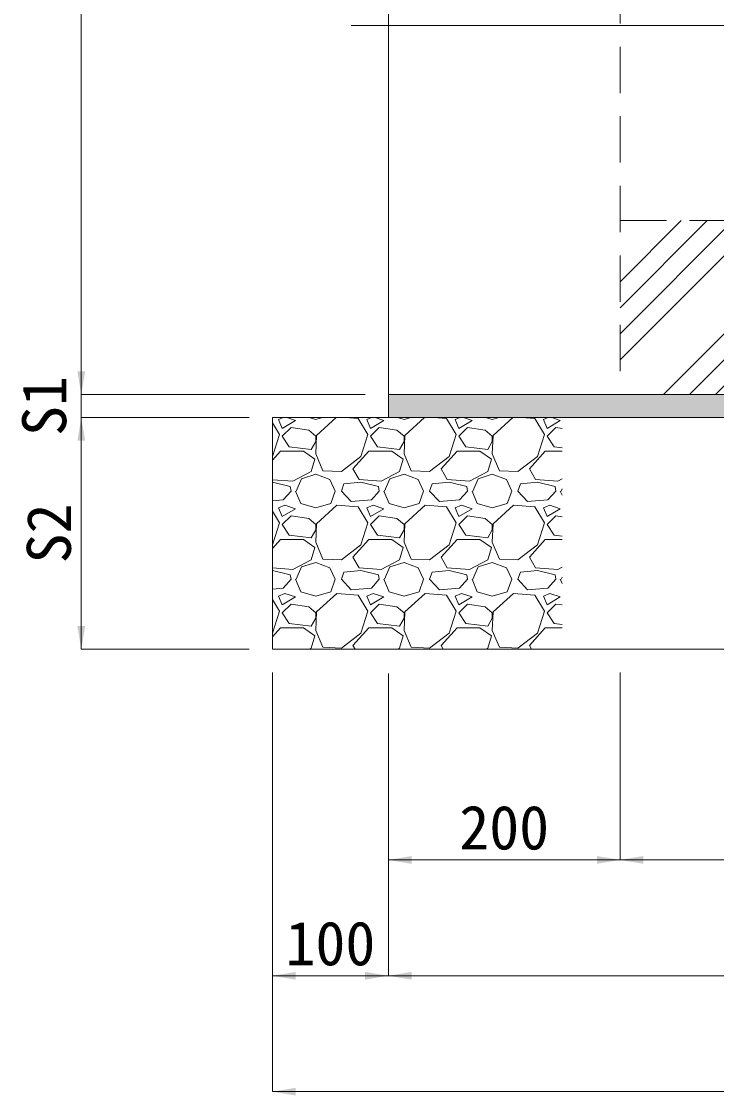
# Model space of a CAD drawing. Units: millimetres at full size. Extents: x 77366 to 106166, y -28085 to 6898.
# Drawn here: x 104399 to 104999, y -4537 to -3610 of the extents above; entities that cross this region are included whole.
import ezdxf
from ezdxf.enums import TextEntityAlignment as Align

# ---------------------------------------------------------------- set-up
doc = ezdxf.new("R2010")
doc.units = ezdxf.units.MM
doc.header["$LTSCALE"] = 50
doc.linetypes.add('USER2', pattern=[1.2, 0.8, -0.4])
for name, color, linetype, lineweight in [('ハッチング', 7, 'Continuous', 9), ('基礎', 7, 'Continuous', 5), ('寸法線', 7, 'Continuous', 13), ('引出線', 4, 'Continuous', 13), ('本体', 2, 'Continuous', 20)]:
    doc.layers.add(name, color=color, linetype=linetype, lineweight=lineweight)
doc.layers.add('モルタル', color=7, linetype='Continuous')
doc.styles.add('ＭＳ ゴシック', font='')
doc.styles.get('ＭＳ ゴシック').set_extended_font_data('MS Gothic')

# ---------------------------------------------------------------- blocks, each defined once
blk = doc.blocks.new('filled_arrow')
at = {"color": 0, "linetype": 'Continuous', "lineweight": -2}
blk.add_solid([(7.5, 1.25), (0, 0), (7.5, -1.25)], dxfattribs=at)

msp = doc.modelspace()

# ---------------------------------------------------------------- hatches: boundary and pattern name
at = {"layer": 'ハッチング'}
h = msp.add_hatch(dxfattribs=at)
h.set_pattern_fill('USER', color=256, style=0, pattern_type=2)
h.set_pattern_definition([(45, (25675, -6698.4), (-67.35192, 67.35192), []), (45, (25697.45, -6698.4), (-67.35192, 67.35192), []), (45, (25719.9, -6698.4), (-67.35192, 67.35192), []), (45, (25742.35, -6698.4), (-67.35192, 67.35192), [])])
h.paths.add_polyline_path([(104915.8, -3781.94), (104915.8, -3931.94), (105515.8, -3931.94), (105515.8, -3781.94)])
at = {"layer": 'モルタル'}
msp.add_hatch(color=256, dxfattribs=at).paths.add_polyline_path([(105715.8, -3951.94), (105715.8, -3931.94), (104715.8, -3931.94), (104715.8, -3951.94)])

# ---------------------------------------------------------------- linework, layer by layer
at = {"layer": '基礎', "color": 3, "lineweight": 20}
for p, q in [((104615.8, -3951.94), (105815.8, -3951.94)), ((104615.8, -3951.94), (104615.8, -4151.94)), ((104615.8, -4151.94), (105815.8, -4151.94))]:
    msp.add_line(p, q, dxfattribs=at)
at = {"layer": '基礎'}
for p, q in [((104621.91, -3966.59), (104615.8, -3956.59)), ((104625.11, -3951.94), (104621.15, -3953.64)), ((104621.15, -3953.64), (104624.19, -3961.26)), ((104624.19, -3961.26), (104635.62, -3954.4)), ((104635.62, -3954.4), (104628.24, -3951.94)), ((104647.37, -3951.94), (104653.15, -3953.64)), ((104653.15, -3953.64), (104658.93, -3951.94)), ((104670.8, -3951.94), (104653.91, -3967.35)), ((104689.73, -3952.88), (104678.47, -3951.94)), ((104698.11, -3966.59), (104689.73, -3952.88)), ((104701.31, -3951.94), (104697.35, -3953.64)), ((104697.35, -3953.64), (104700.39, -3961.26)), ((104700.39, -3961.26), (104711.82, -3954.4)), ((104711.82, -3954.4), (104704.44, -3951.94)), ((104723.57, -3951.94), (104729.35, -3953.64)), ((104729.35, -3953.64), (104735.13, -3951.94)), ((104747, -3951.94), (104730.11, -3967.35)), ((104765.93, -3952.88), (104754.67, -3951.94)), ((104774.31, -3966.59), (104765.93, -3952.88)), ((104777.51, -3951.94), (104773.55, -3953.64)), ((104773.55, -3953.64), (104776.59, -3961.26)), ((104776.59, -3961.26), (104788.02, -3954.4)), ((104788.02, -3954.4), (104780.64, -3951.94)), ((104799.77, -3951.94), (104805.55, -3953.64)), ((104805.55, -3953.64), (104811.33, -3951.94)), ((104823.2, -3951.94), (104806.31, -3967.35)), ((104842.13, -3952.88), (104830.87, -3951.94)), ((104850.51, -3966.59), (104842.13, -3952.88)), ((104853.71, -3951.94), (104849.75, -3953.64)), ((104849.75, -3953.64), (104852.79, -3961.26)), ((104852.79, -3961.26), (104864.22, -3954.4)), ((104864.22, -3954.4), (104856.84, -3951.94)), ((104615.81, -3985.64), (104621.91, -3966.59)), ((104631.81, -3960.5), (104624.19, -3968.12)), ((104647.05, -3962.78), (104631.81, -3960.5)), ((104653.15, -3968.12), (104647.05, -3962.78)), ((104653.91, -3967.35), (104653.15, -3983.36)), ((104692.01, -3985.64), (104698.11, -3966.59)), ((104708.01, -3960.5), (104700.39, -3968.12)), ((104723.25, -3962.78), (104708.01, -3960.5)), ((104729.35, -3968.12), (104723.25, -3962.78)), ((104730.11, -3967.35), (104729.35, -3983.36)), ((104768.21, -3985.64), (104774.31, -3966.59)), ((104784.21, -3960.5), (104776.59, -3968.12)), ((104799.45, -3962.78), (104784.21, -3960.5)), ((104805.55, -3968.12), (104799.45, -3962.78)), ((104806.31, -3967.35), (104805.55, -3983.36)), ((104844.41, -3985.64), (104850.51, -3966.59)), ((104860.41, -3960.5), (104852.79, -3968.12)), ((104865.8, -3961.3), (104860.41, -3960.5)), ((104624.19, -3968.12), (104630.29, -3977.26)), ((104649.34, -3979.55), (104653.15, -3972.69)), ((104653.15, -3972.69), (104653.15, -3968.12)), ((104700.39, -3968.12), (104706.49, -3977.26)), ((104725.54, -3979.55), (104729.35, -3972.69)), ((104729.35, -3972.69), (104729.35, -3968.12)), ((104776.59, -3968.12), (104782.69, -3977.26)), ((104801.74, -3979.55), (104805.55, -3972.69)), ((104805.55, -3972.69), (104805.55, -3968.12)), ((104852.79, -3968.12), (104858.89, -3977.26)), ((104615.8, -3988.71), (104622.67, -3981.07)), ((104615.8, -3985.65), (104615.81, -3985.64)), ((104622.67, -3981.07), (104642.48, -3981.07)), ((104630.29, -3977.26), (104649.34, -3979.55)), ((104642.48, -3981.07), (104652.39, -3987.93)), ((104653.15, -3983.36), (104659.25, -3997.83)), ((104675.25, -3998.6), (104692.01, -3985.64)), ((104685.15, -3996.31), (104698.87, -3981.07)), ((104698.87, -3981.07), (104718.68, -3981.07)), ((104706.49, -3977.26), (104725.54, -3979.55)), ((104718.68, -3981.07), (104728.59, -3987.93)), ((104729.35, -3983.36), (104735.45, -3997.83)), ((104751.45, -3998.6), (104768.21, -3985.64)), ((104761.35, -3996.31), (104775.07, -3981.07)), ((104775.07, -3981.07), (104794.88, -3981.07)), ((104782.69, -3977.26), (104801.74, -3979.55)), ((104794.88, -3981.07), (104804.79, -3987.93)), ((104805.55, -3983.36), (104811.65, -3997.83)), ((104827.65, -3998.6), (104844.41, -3985.64)), ((104837.55, -3996.31), (104851.27, -3981.07)), ((104851.27, -3981.07), (104865.8, -3981.07)), ((104858.89, -3977.26), (104865.8, -3978.09)), ((104652.39, -3987.93), (104649.34, -3998.6)), ((104728.59, -3987.93), (104725.54, -3998.6)), ((104804.79, -3987.93), (104801.74, -3998.6)), ((104649.34, -3998.6), (104633.34, -4006.98)), ((104640.96, -4004.69), (104653.15, -4000.88)), ((104653.15, -4000.88), (104665.34, -4005.45)), ((104659.25, -3997.83), (104675.25, -3998.6)), ((104690.49, -4005.45), (104685.15, -3996.31)), ((104725.54, -3998.6), (104709.54, -4006.98)), ((104717.16, -4004.69), (104729.35, -4000.88)), ((104729.35, -4000.88), (104741.54, -4005.45)), ((104735.45, -3997.83), (104751.45, -3998.6)), ((104766.69, -4005.45), (104761.35, -3996.31)), ((104801.74, -3998.6), (104785.74, -4006.98)), ((104793.36, -4004.69), (104805.55, -4000.88)), ((104805.55, -4000.88), (104817.74, -4005.45)), ((104811.65, -3997.83), (104827.65, -3998.6)), ((104842.89, -4005.45), (104837.55, -3996.31)), ((104633.34, -4006.98), (104615.8, -4005.57)), ((104615.81, -4007.74), (104615.8, -4007.74)), ((104631.05, -4011.55), (104615.81, -4007.74)), ((104631.81, -4015.36), (104631.05, -4011.55)), ((104636.39, -4015.36), (104640.96, -4004.69)), ((104665.34, -4005.45), (104669.91, -4015.36)), ((104675.25, -4015.36), (104677.53, -4009.26)), ((104692.01, -4007.74), (104677.53, -4009.26)), ((104709.54, -4006.98), (104690.49, -4005.45)), ((104707.25, -4011.55), (104692.01, -4007.74)), ((104708.01, -4015.36), (104707.25, -4011.55)), ((104712.59, -4015.36), (104717.16, -4004.69)), ((104741.54, -4005.45), (104746.11, -4015.36)), ((104751.45, -4015.36), (104753.73, -4009.26)), ((104768.21, -4007.74), (104753.73, -4009.26)), ((104785.74, -4006.98), (104766.69, -4005.45)), ((104783.45, -4011.55), (104768.21, -4007.74)), ((104784.21, -4015.36), (104783.45, -4011.55)), ((104788.79, -4015.36), (104793.36, -4004.69)), ((104817.74, -4005.45), (104822.31, -4015.36)), ((104827.65, -4015.36), (104829.93, -4009.26)), ((104844.41, -4007.74), (104829.93, -4009.26)), ((104861.94, -4006.98), (104842.89, -4005.45)), ((104859.65, -4011.55), (104844.41, -4007.74)), ((104860.41, -4015.36), (104859.65, -4011.55)), ((104865.8, -4004.96), (104861.94, -4006.98)), ((104864.99, -4015.36), (104865.8, -4013.47)), ((104624.96, -4022.98), (104615.8, -4023.78)), ((104631.81, -4015.36), (104624.96, -4022.98)), ((104635.62, -4015.36), (104640.2, -4026.03)), ((104666.1, -4026.03), (104669.91, -4015.36)), ((104683.63, -4024.5), (104675.25, -4015.36)), ((104701.16, -4022.98), (104683.63, -4024.5)), ((104708.01, -4015.36), (104701.16, -4022.98)), ((104711.82, -4015.36), (104716.4, -4026.03)), ((104742.3, -4026.03), (104746.11, -4015.36)), ((104759.83, -4024.5), (104751.45, -4015.36)), ((104777.36, -4022.98), (104759.83, -4024.5)), ((104784.21, -4015.36), (104777.36, -4022.98)), ((104788.02, -4015.36), (104792.6, -4026.03)), ((104818.5, -4026.03), (104822.31, -4015.36)), ((104836.03, -4024.5), (104827.65, -4015.36)), ((104853.56, -4022.98), (104836.03, -4024.5)), ((104860.41, -4015.36), (104853.56, -4022.98)), ((104864.22, -4015.36), (104865.8, -4019.03)), ((104626.48, -4027.55), (104621.15, -4029.84)), ((104621.15, -4029.84), (104624.19, -4037.46)), ((104624.19, -4037.46), (104635.62, -4030.6)), ((104635.62, -4030.6), (104626.48, -4027.55)), ((104640.2, -4026.03), (104653.15, -4029.84)), ((104653.15, -4029.84), (104666.1, -4026.03)), ((104671.44, -4027.55), (104653.91, -4043.55)), ((104689.73, -4029.08), (104671.44, -4027.55)), ((104698.11, -4042.79), (104689.73, -4029.08)), ((104702.68, -4027.55), (104697.35, -4029.84)), ((104697.35, -4029.84), (104700.39, -4037.46)), ((104700.39, -4037.46), (104711.82, -4030.6)), ((104711.82, -4030.6), (104702.68, -4027.55)), ((104716.4, -4026.03), (104729.35, -4029.84)), ((104729.35, -4029.84), (104742.3, -4026.03)), ((104747.64, -4027.55), (104730.11, -4043.55)), ((104765.93, -4029.08), (104747.64, -4027.55)), ((104774.31, -4042.79), (104765.93, -4029.08)), ((104778.88, -4027.55), (104773.55, -4029.84)), ((104773.55, -4029.84), (104776.59, -4037.46)), ((104776.59, -4037.46), (104788.02, -4030.6)), ((104788.02, -4030.6), (104778.88, -4027.55)), ((104792.6, -4026.03), (104805.55, -4029.84)), ((104805.55, -4029.84), (104818.5, -4026.03)), ((104823.84, -4027.55), (104806.31, -4043.55)), ((104842.13, -4029.08), (104823.84, -4027.55)), ((104850.51, -4042.79), (104842.13, -4029.08)), ((104855.08, -4027.55), (104849.75, -4029.84)), ((104849.75, -4029.84), (104852.79, -4037.46)), ((104852.79, -4037.46), (104864.22, -4030.6)), ((104864.22, -4030.6), (104855.08, -4027.55)), ((104621.91, -4042.79), (104615.8, -4032.79)), ((104631.81, -4036.7), (104624.19, -4044.32)), ((104647.05, -4038.98), (104631.81, -4036.7)), ((104653.15, -4044.32), (104647.05, -4038.98)), ((104708.01, -4036.7), (104700.39, -4044.32)), ((104723.25, -4038.98), (104708.01, -4036.7)), ((104729.35, -4044.32), (104723.25, -4038.98)), ((104784.21, -4036.7), (104776.59, -4044.32)), ((104799.45, -4038.98), (104784.21, -4036.7)), ((104805.55, -4044.32), (104799.45, -4038.98)), ((104860.41, -4036.7), (104852.79, -4044.32)), ((104865.8, -4037.5), (104860.41, -4036.7)), ((104615.81, -4061.84), (104621.91, -4042.79)), ((104624.19, -4044.32), (104630.29, -4053.46)), ((104649.34, -4055.75), (104653.15, -4048.89)), ((104653.91, -4043.55), (104653.15, -4059.56)), ((104653.15, -4048.89), (104653.15, -4044.32)), ((104692.01, -4061.84), (104698.11, -4042.79)), ((104700.39, -4044.32), (104706.49, -4053.46)), ((104725.54, -4055.75), (104729.35, -4048.89)), ((104730.11, -4043.55), (104729.35, -4059.56)), ((104729.35, -4048.89), (104729.35, -4044.32)), ((104768.21, -4061.84), (104774.31, -4042.79)), ((104776.59, -4044.32), (104782.69, -4053.46)), ((104801.74, -4055.75), (104805.55, -4048.89)), ((104806.31, -4043.55), (104805.55, -4059.56)), ((104805.55, -4048.89), (104805.55, -4044.32)), ((104844.41, -4061.84), (104850.51, -4042.79)), ((104852.79, -4044.32), (104858.89, -4053.46)), ((104615.8, -4064.91), (104622.67, -4057.27)), ((104622.67, -4057.27), (104642.48, -4057.27)), ((104630.29, -4053.46), (104649.34, -4055.75)), ((104642.48, -4057.27), (104652.39, -4064.13)), ((104653.15, -4059.56), (104659.25, -4074.03)), ((104685.15, -4072.51), (104698.87, -4057.27)), ((104698.87, -4057.27), (104718.68, -4057.27)), ((104706.49, -4053.46), (104725.54, -4055.75)), ((104718.68, -4057.27), (104728.59, -4064.13)), ((104729.35, -4059.56), (104735.45, -4074.03)), ((104761.35, -4072.51), (104775.07, -4057.27)), ((104775.07, -4057.27), (104794.88, -4057.27)), ((104782.69, -4053.46), (104801.74, -4055.75)), ((104794.88, -4057.27), (104804.79, -4064.13)), ((104805.55, -4059.56), (104811.65, -4074.03)), ((104837.55, -4072.51), (104851.27, -4057.27)), ((104851.27, -4057.27), (104865.8, -4057.27)), ((104858.89, -4053.46), (104865.8, -4054.29)), ((104615.8, -4061.85), (104615.81, -4061.84)), ((104652.39, -4064.13), (104649.34, -4074.8)), ((104675.25, -4074.8), (104692.01, -4061.84)), ((104728.59, -4064.13), (104725.54, -4074.8)), ((104751.45, -4074.8), (104768.21, -4061.84)), ((104804.79, -4064.13), (104801.74, -4074.8)), ((104827.65, -4074.8), (104844.41, -4061.84)), ((104649.34, -4074.8), (104633.34, -4083.18)), ((104640.96, -4080.89), (104653.15, -4077.08)), ((104653.15, -4077.08), (104665.34, -4081.65)), ((104659.25, -4074.03), (104675.25, -4074.8)), ((104690.49, -4081.65), (104685.15, -4072.51)), ((104725.54, -4074.8), (104709.54, -4083.18)), ((104717.16, -4080.89), (104729.35, -4077.08)), ((104729.35, -4077.08), (104741.54, -4081.65)), ((104735.45, -4074.03), (104751.45, -4074.8)), ((104766.69, -4081.65), (104761.35, -4072.51)), ((104801.74, -4074.8), (104785.74, -4083.18)), ((104793.36, -4080.89), (104805.55, -4077.08)), ((104805.55, -4077.08), (104817.74, -4081.65)), ((104811.65, -4074.03), (104827.65, -4074.8)), ((104842.89, -4081.65), (104837.55, -4072.51)), ((104633.34, -4083.18), (104615.8, -4081.77)), ((104615.81, -4083.94), (104615.8, -4083.94)), ((104631.05, -4087.75), (104615.81, -4083.94)), ((104631.81, -4091.56), (104631.05, -4087.75)), ((104636.39, -4091.56), (104640.96, -4080.89)), ((104665.34, -4081.65), (104669.91, -4091.56)), ((104675.25, -4091.56), (104677.53, -4085.46)), ((104692.01, -4083.94), (104677.53, -4085.46)), ((104709.54, -4083.18), (104690.49, -4081.65)), ((104707.25, -4087.75), (104692.01, -4083.94)), ((104708.01, -4091.56), (104707.25, -4087.75)), ((104712.59, -4091.56), (104717.16, -4080.89)), ((104741.54, -4081.65), (104746.11, -4091.56)), ((104751.45, -4091.56), (104753.73, -4085.46)), ((104768.21, -4083.94), (104753.73, -4085.46)), ((104785.74, -4083.18), (104766.69, -4081.65)), ((104783.45, -4087.75), (104768.21, -4083.94)), ((104784.21, -4091.56), (104783.45, -4087.75)), ((104788.79, -4091.56), (104793.36, -4080.89)), ((104817.74, -4081.65), (104822.31, -4091.56)), ((104827.65, -4091.56), (104829.93, -4085.46)), ((104844.41, -4083.94), (104829.93, -4085.46)), ((104861.94, -4083.18), (104842.89, -4081.65)), ((104859.65, -4087.75), (104844.41, -4083.94)), ((104860.41, -4091.56), (104859.65, -4087.75)), ((104865.8, -4081.16), (104861.94, -4083.18)), ((104631.81, -4091.56), (104624.96, -4099.18)), ((104635.62, -4091.56), (104640.2, -4102.23)), ((104666.1, -4102.23), (104669.91, -4091.56)), ((104683.63, -4100.7), (104675.25, -4091.56)), ((104708.01, -4091.56), (104701.16, -4099.18)), ((104711.82, -4091.56), (104716.4, -4102.23)), ((104742.3, -4102.23), (104746.11, -4091.56)), ((104759.83, -4100.7), (104751.45, -4091.56)), ((104784.21, -4091.56), (104777.36, -4099.18)), ((104788.02, -4091.56), (104792.6, -4102.23)), ((104818.5, -4102.23), (104822.31, -4091.56)), ((104836.03, -4100.7), (104827.65, -4091.56)), ((104860.41, -4091.56), (104853.56, -4099.18)), ((104864.22, -4091.56), (104865.8, -4095.23)), ((104864.99, -4091.56), (104865.8, -4089.67)), ((104624.96, -4099.18), (104615.8, -4099.98)), ((104626.48, -4103.75), (104621.15, -4106.04)), ((104621.15, -4106.04), (104624.19, -4113.66)), ((104635.62, -4106.8), (104626.48, -4103.75)), ((104640.2, -4102.23), (104653.15, -4106.04)), ((104653.15, -4106.04), (104666.1, -4102.23)), ((104671.44, -4103.75), (104653.91, -4119.75)), ((104689.73, -4105.28), (104671.44, -4103.75)), ((104701.16, -4099.18), (104683.63, -4100.7)), ((104698.11, -4118.99), (104689.73, -4105.28)), ((104702.68, -4103.75), (104697.35, -4106.04)), ((104697.35, -4106.04), (104700.39, -4113.66)), ((104711.82, -4106.8), (104702.68, -4103.75)), ((104716.4, -4102.23), (104729.35, -4106.04)), ((104729.35, -4106.04), (104742.3, -4102.23)), ((104747.64, -4103.75), (104730.11, -4119.75)), ((104765.93, -4105.28), (104747.64, -4103.75)), ((104777.36, -4099.18), (104759.83, -4100.7)), ((104774.31, -4118.99), (104765.93, -4105.28)), ((104778.88, -4103.75), (104773.55, -4106.04)), ((104773.55, -4106.04), (104776.59, -4113.66)), ((104788.02, -4106.8), (104778.88, -4103.75)), ((104792.6, -4102.23), (104805.55, -4106.04)), ((104805.55, -4106.04), (104818.5, -4102.23)), ((104823.84, -4103.75), (104806.31, -4119.75)), ((104842.13, -4105.28), (104823.84, -4103.75)), ((104853.56, -4099.18), (104836.03, -4100.7)), ((104850.51, -4118.99), (104842.13, -4105.28)), ((104855.08, -4103.75), (104849.75, -4106.04)), ((104849.75, -4106.04), (104852.79, -4113.66)), ((104864.22, -4106.8), (104855.08, -4103.75)), ((104621.91, -4118.99), (104615.8, -4108.99)), ((104624.19, -4113.66), (104635.62, -4106.8)), ((104631.81, -4112.9), (104624.19, -4120.52)), ((104647.05, -4115.18), (104631.81, -4112.9)), ((104653.15, -4120.52), (104647.05, -4115.18)), ((104700.39, -4113.66), (104711.82, -4106.8)), ((104708.01, -4112.9), (104700.39, -4120.52)), ((104723.25, -4115.18), (104708.01, -4112.9)), ((104729.35, -4120.52), (104723.25, -4115.18)), ((104776.59, -4113.66), (104788.02, -4106.8)), ((104784.21, -4112.9), (104776.59, -4120.52)), ((104799.45, -4115.18), (104784.21, -4112.9)), ((104805.55, -4120.52), (104799.45, -4115.18)), ((104852.79, -4113.66), (104864.22, -4106.8)), ((104860.41, -4112.9), (104852.79, -4120.52)), ((104865.8, -4113.7), (104860.41, -4112.9)), ((104615.81, -4138.04), (104621.91, -4118.99)), ((104624.19, -4120.52), (104630.29, -4129.66)), ((104653.91, -4119.75), (104653.15, -4135.76)), ((104653.15, -4125.09), (104653.15, -4120.52)), ((104692.01, -4138.04), (104698.11, -4118.99)), ((104700.39, -4120.52), (104706.49, -4129.66)), ((104730.11, -4119.75), (104729.35, -4135.76)), ((104729.35, -4125.09), (104729.35, -4120.52)), ((104768.21, -4138.04), (104774.31, -4118.99)), ((104776.59, -4120.52), (104782.69, -4129.66)), ((104806.31, -4119.75), (104805.55, -4135.76)), ((104805.55, -4125.09), (104805.55, -4120.52)), ((104844.41, -4138.04), (104850.51, -4118.99)), ((104852.79, -4120.52), (104858.89, -4129.66)), ((104615.8, -4141.11), (104622.67, -4133.47)), ((104622.67, -4133.47), (104642.48, -4133.47)), ((104630.29, -4129.66), (104649.34, -4131.95)), ((104642.48, -4133.47), (104652.39, -4140.33)), ((104649.34, -4131.95), (104653.15, -4125.09)), ((104685.15, -4148.71), (104698.87, -4133.47)), ((104698.87, -4133.47), (104718.68, -4133.47)), ((104706.49, -4129.66), (104725.54, -4131.95)), ((104718.68, -4133.47), (104728.59, -4140.33)), ((104725.54, -4131.95), (104729.35, -4125.09)), ((104761.35, -4148.71), (104775.07, -4133.47)), ((104775.07, -4133.47), (104794.88, -4133.47)), ((104782.69, -4129.66), (104801.74, -4131.95)), ((104794.88, -4133.47), (104804.79, -4140.33)), ((104801.74, -4131.95), (104805.55, -4125.09)), ((104837.55, -4148.71), (104851.27, -4133.47)), ((104851.27, -4133.47), (104865.8, -4133.47)), ((104858.89, -4129.66), (104865.8, -4130.49)), ((104615.8, -4138.05), (104615.81, -4138.04)), ((104652.39, -4140.33), (104649.34, -4151)), ((104653.15, -4135.76), (104659.25, -4150.23)), ((104675.25, -4151), (104692.01, -4138.04)), ((104728.59, -4140.33), (104725.54, -4151)), ((104729.35, -4135.76), (104735.45, -4150.23)), ((104751.45, -4151), (104768.21, -4138.04)), ((104804.79, -4140.33), (104801.74, -4151)), ((104805.55, -4135.76), (104811.65, -4150.23)), ((104827.65, -4151), (104844.41, -4138.04)), ((104649.34, -4151), (104647.54, -4151.94)), ((104659.25, -4150.23), (104675.25, -4151)), ((104687.04, -4151.94), (104685.15, -4148.71)), ((104725.54, -4151), (104723.74, -4151.94)), ((104735.45, -4150.23), (104751.45, -4151)), ((104763.24, -4151.94), (104761.35, -4148.71)), ((104801.74, -4151), (104799.94, -4151.94)), ((104811.65, -4150.23), (104827.65, -4151)), ((104839.44, -4151.94), (104837.55, -4148.71))]:
    msp.add_line(p, q, dxfattribs=at)
at = {"layer": '寸法線'}
for p, q in [((104450.8, -3931.94), (104450.8, -2731.94)), ((104450.8, -3891.94), (104450.8, -3991.94)), ((104695.8, -3931.94), (104450.8, -3931.94)), ((104695.8, -3931.94), (104450.8, -3931.94)), ((104595.8, -3951.94), (104450.8, -3951.94)), ((104450.8, -3951.94), (104450.8, -4151.94)), ((104595.8, -3951.94), (104450.8, -3951.94)), ((104595.8, -4151.94), (104450.8, -4151.94)), ((104615.8, -4171.94), (104615.8, -4433.73)), ((104615.8, -4171.94), (104615.8, -4533.73)), ((104715.8, -4172.83), (104715.8, -4333.73)), ((104715.8, -4172.83), (104715.8, -4433.73)), ((104715.8, -4172.83), (104715.8, -4433.73)), ((104915.8, -4171.94), (104915.8, -4333.73)), ((104915.8, -4171.94), (104915.8, -4333.73)), ((104715.8, -4333.73), (104915.8, -4333.73)), ((104915.8, -4333.73), (105515.8, -4333.73)), ((104715.8, -4433.73), (104615.8, -4433.73)), ((104715.8, -4433.73), (105715.8, -4433.73)), ((104615.8, -4533.73), (105815.8, -4533.73))]:
    msp.add_line(p, q, dxfattribs=at)
at = {"layer": '引出線'}
msp.add_lwpolyline([(105288.84, -3814.71), (105162.52, -3613.42), (104683.65, -3613.42)], dxfattribs=at)
at = {"layer": '本体', "linetype": 'USER2', "lineweight": 9}
for p, q in [((104915.8, -2731.94), (104915.8, -3931.94)), ((104915.8, -3781.94), (105515.8, -3781.94))]:
    msp.add_line(p, q, dxfattribs=at)
at = {"layer": '本体'}
for p, q in [((104715.8, -2737.94), (104715.8, -3931.94)), ((104715.8, -3931.94), (105715.8, -3931.94)), ((104715.8, -3931.94), (105715.8, -3931.94)), ((104715.8, -3931.94), (104715.8, -3951.94)), ((104765.8, -3951.94), (105665.8, -3951.94))]:
    msp.add_line(p, q, dxfattribs=at)

# ---------------------------------------------------------------- block references
at = {"layer": '寸法線', "xscale": 2.67, "yscale": 2.67}
for p, rotation in [((104450.8, -3931.94), 90), ((104450.8, -3931.94), 90), ((104450.8, -3951.94), 270), ((104450.8, -3951.94), 270), ((104450.8, -4151.94), 90), ((104915.8, -4333.73), 180), ((104715.8, -4433.73), 180)]:
    msp.add_blockref('filled_arrow', p, dxfattribs=dict(at, rotation=rotation))
for p in [(104715.8, -4333.73), (104915.8, -4333.73), (104615.8, -4433.73), (104715.8, -4433.73), (104615.8, -4533.73)]:
    msp.add_blockref('filled_arrow', p, dxfattribs=at)

# ---------------------------------------------------------------- texts
at = {"layer": '寸法線', "style": 'ＭＳ ゴシック'}
for s, p in [('S1', (104418.8, -3941.94)), ('S2', (104422.8, -4051.94))]:
    msp.add_text(s, height=37.98, rotation=90, dxfattribs=at).set_placement(p, align=Align.MIDDLE_CENTER)
for s, p in [('200', (104815.8, -4305.73)), ('100', (104665.8, -4405.73))]:
    msp.add_text(s, height=37.98, dxfattribs=at).set_placement(p, align=Align.MIDDLE_CENTER)

doc.saveas('drawing.dxf')
